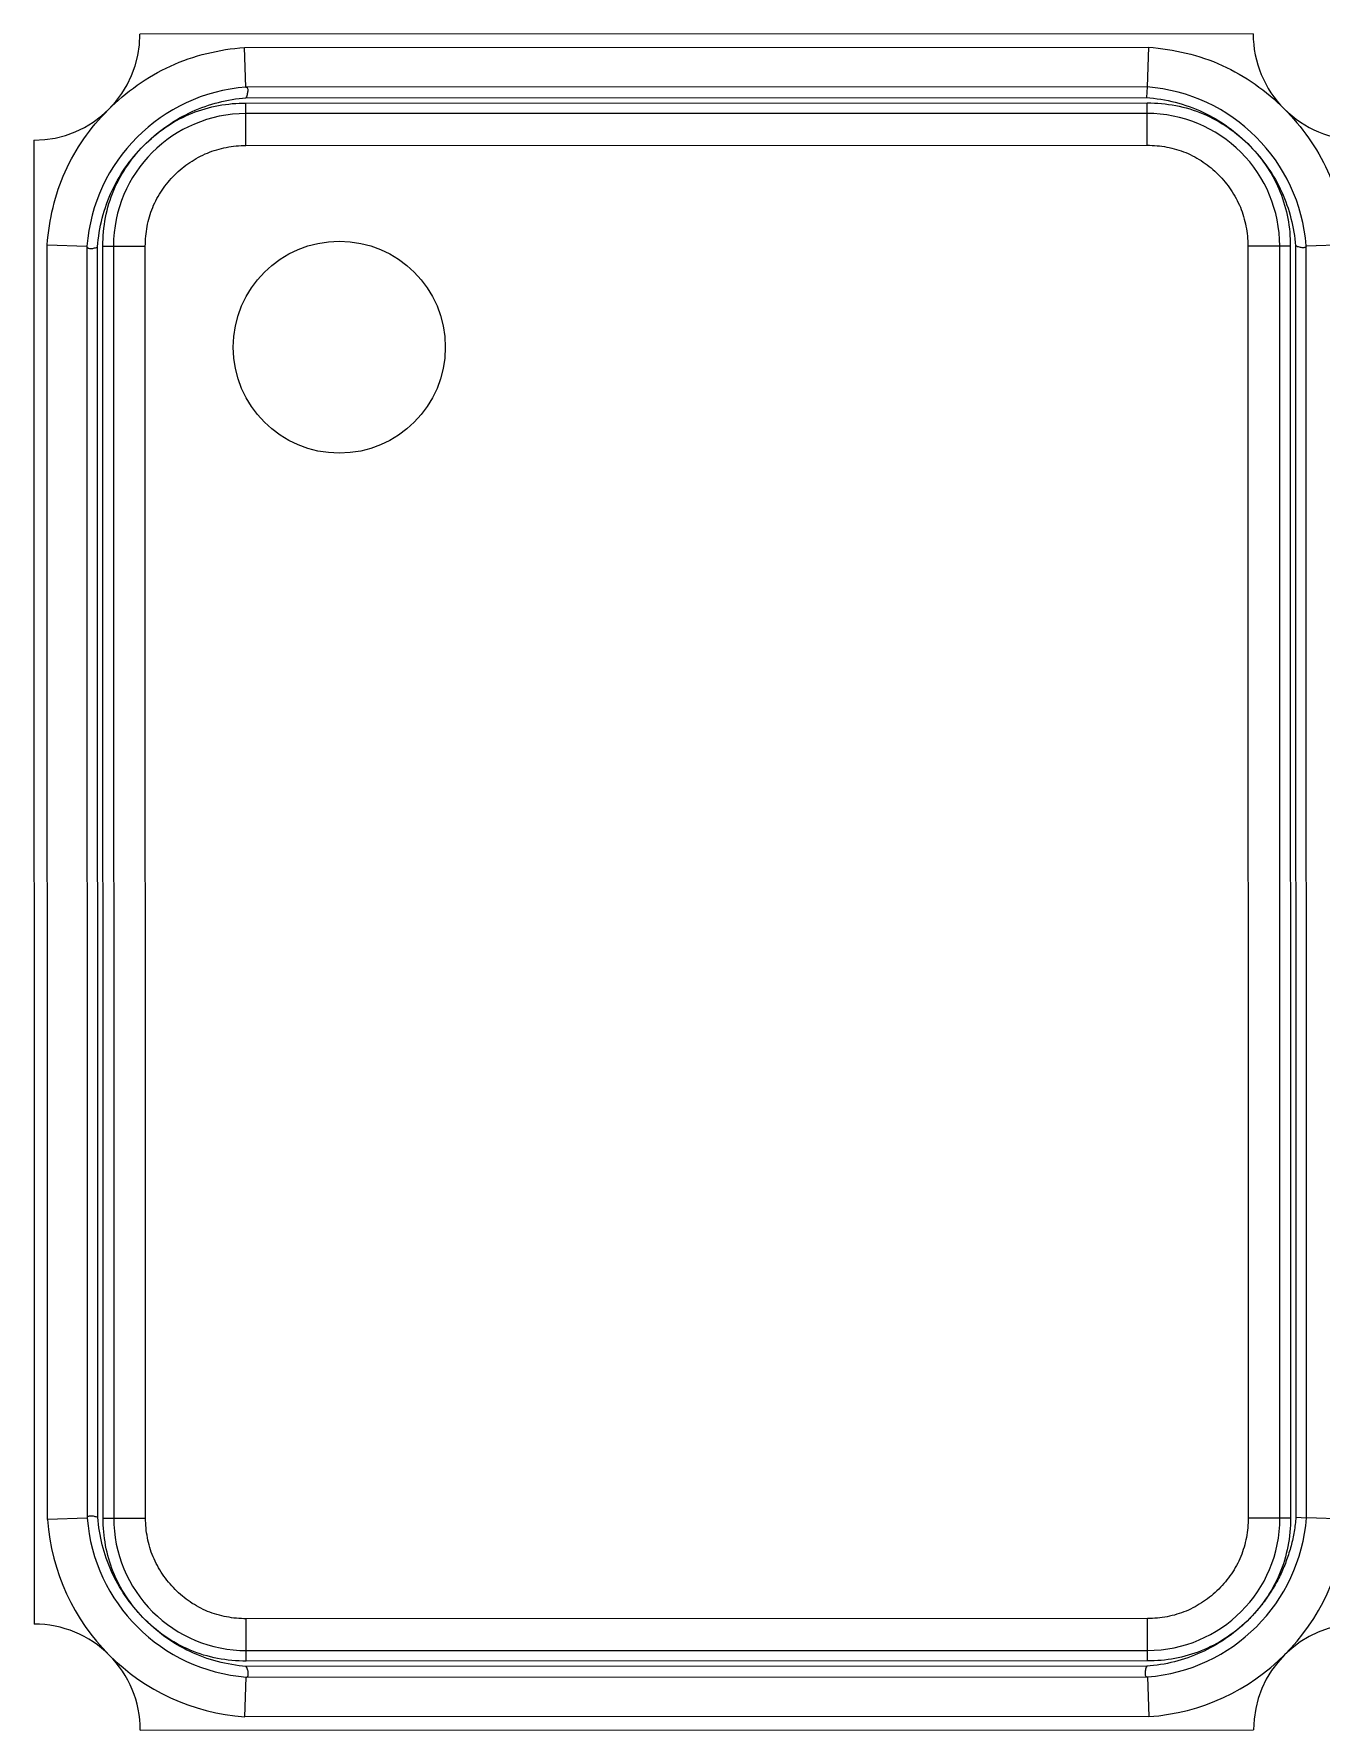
# Model space of a CAD drawing. Header units: inches. Extents: x -29 to 164, y -51 to 83.
# Drawn here: x 45.446 to 47.874, y 23.104 to 26.304 of the extents above; entities that cross this region are included whole.
import ezdxf

# ---------------------------------------------------------------- set-up
doc = ezdxf.new("R2010")
doc.units = ezdxf.units.IN
doc.header["$LTSCALE"] = 1.21
doc.header["$MEASUREMENT"] = 0
doc.layers.get('0').update_dxf_attribs({"linetype": 'CONTINUOUS'})

msp = doc.modelspace()

# ---------------------------------------------------------------- linework, layer by layer
at = {"color": 7, "linetype": 'Continuous'}
for p, q in [((47.7461, 26.304), (45.6461, 26.3035)), ((45.8434, 26.2786), (47.5488, 26.2789)), ((45.8461, 26.2036), (45.8434, 26.2786)), ((47.5488, 26.2789), (47.5461, 26.2039)), ((47.5461, 26.2039), (45.8461, 26.2036)), ((45.8461, 26.1836), (47.5446, 26.184)), ((47.5461, 26.2039), (47.5446, 26.184)), ((45.8461, 26.1736), (47.5461, 26.1739)), ((45.8461, 26.0936), (45.8461, 26.1736)), ((47.5461, 26.1539), (45.8461, 26.1536)), ((47.5461, 26.0939), (47.5461, 26.1739)), ((45.4461, 26.1035), (45.4467, 23.3035)), ((45.8461, 26.0936), (47.5461, 26.0939)), ((45.4717, 23.5008), (45.4712, 25.9062)), ((45.4712, 25.9062), (45.5462, 25.9035)), ((45.5462, 25.9035), (45.5467, 23.5035)), ((45.5666, 23.5051), (45.5661, 25.902)), ((45.5762, 25.9035), (45.6562, 25.9035)), ((45.5767, 23.5035), (45.5762, 25.9035)), ((45.5962, 25.9035), (45.5967, 23.5035)), ((45.6567, 23.5035), (45.6562, 25.9035)), ((47.7362, 25.904), (47.8162, 25.904)), ((47.7362, 25.904), (47.7367, 23.504)), ((47.7967, 23.504), (47.7962, 25.904)), ((47.8162, 25.904), (47.8167, 23.504)), ((47.8261, 25.904), (47.8267, 23.5055)), ((47.8462, 25.904), (47.9212, 25.9068)), ((47.8467, 23.504), (47.8462, 25.904)), ((45.5467, 23.5035), (45.4717, 23.5008)), ((45.5767, 23.5035), (45.6567, 23.5035)), ((47.7367, 23.504), (47.8167, 23.504)), ((47.8267, 23.5055), (47.8467, 23.504)), ((47.9217, 23.5013), (47.8467, 23.504)), ((47.5467, 23.3139), (45.8467, 23.3136)), ((45.8467, 23.2336), (45.8467, 23.3136)), ((47.5467, 23.2339), (47.5467, 23.3139)), ((45.8467, 23.2536), (47.5467, 23.2539)), ((45.844, 23.1286), (45.8467, 23.2036)), ((47.5467, 23.2339), (45.8467, 23.2336)), ((47.5452, 23.2239), (45.8467, 23.2236)), ((45.8467, 23.2036), (47.5467, 23.2039)), ((47.5467, 23.2039), (47.5495, 23.1289)), ((47.5495, 23.1289), (45.844, 23.1286)), ((45.6468, 23.1035), (47.7468, 23.104))]:
    msp.add_line(p, q, dxfattribs=at)
msp.add_circle((46.0222, 25.7129), 0.2, dxfattribs=at)
for centre, radius, start, end in [((45.4461, 26.3035), 0.2, 270.012, 0.012), ((47.9461, 26.304), 0.2, 180.012, 270.012), ((45.8712, 25.8785), 0.326, 94.4216, 175.6025), ((47.5211, 25.8789), 0.326, 4.4216, 85.6025), ((45.8462, 25.9036), 0.25, 90.012, 180.012), ((47.5462, 25.9039), 0.25, 0.012, 90.012), ((45.8717, 23.5287), 0.401, 183.9878, 266.0363), ((45.8717, 23.5287), 0.326, 184.4216, 265.6025), ((45.8467, 23.5036), 0.25, 180.012, 270.012), ((47.5216, 23.529), 0.326, 274.4216, 355.6025), ((47.5467, 23.5039), 0.25, 270.012, 0.012), ((47.5216, 23.529), 0.401, 273.9878, 356.0363), ((45.4468, 23.1035), 0.2, 0.012, 90.012), ((47.9468, 23.104), 0.2, 90.012, 180.012)]:
    msp.add_arc(centre, radius, start, end, dxfattribs=at)
for points, knots in [([(45.5861, 26.1605), (45.603, 26.1776), (45.6399, 26.209), (45.7028, 26.2455), (45.7715, 26.2693), (45.8193, 26.2766), (45.8434, 26.2786)], [0, 0, 0, 0, 0.250009, 0.499966, 0.749954, 1, 1, 1, 1]), ([(47.5488, 26.2789), (47.5727, 26.277), (47.6202, 26.2699), (47.6885, 26.2468), (47.7511, 26.2109), (47.7876, 26.1797), (47.8045, 26.1627)], [0, 0, 0, 0, 0.250056, 0.500045, 0.749994, 1, 1, 1, 1]), ([(45.658, 26.098), (45.6706, 26.1101), (45.6978, 26.1326), (45.7438, 26.1588), (45.7938, 26.1763), (45.8286, 26.182), (45.8461, 26.1836)], [0, 0, 0, 0, 0.250007, 0.499998, 0.749991, 1, 1, 1, 1]), ([(45.8461, 26.2036), (45.8466, 26.2036), (45.8477, 26.2033), (45.8488, 26.2019), (45.8495, 26.1999), (45.8497, 26.1961), (45.8487, 26.1905), (45.8472, 26.186), (45.8461, 26.1836)], [0, 0, 0, 0, 0.066619, 0.140566, 0.233735, 0.350103, 0.647295, 1, 1, 1, 1]), ([(47.5446, 26.184), (47.5629, 26.1826), (47.5995, 26.1766), (47.6519, 26.1581), (47.6998, 26.1297), (47.7277, 26.1053), (47.7406, 26.0922)], [0, 0, 0, 0, 0.250013, 0.500006, 0.749993, 1, 1, 1, 1]), ([(45.4712, 25.9062), (45.4731, 25.9299), (45.4801, 25.9771), (45.503, 26.045), (45.5384, 26.1073), (45.5692, 26.1437), (45.5861, 26.1605)], [0, 0, 0, 0, 0.250041, 0.500042, 0.750011, 1, 1, 1, 1]), ([(45.658, 26.098), (45.6704, 26.11), (45.6977, 26.1317), (45.759, 26.1642), (45.8117, 26.1736), (45.8461, 26.1736)], [0, 0, 0, 0, 0.250577, 0.501133, 1, 1, 1, 1]), ([(47.5461, 26.1739), (47.5642, 26.1739), (47.6003, 26.1706), (47.6526, 26.1551), (47.7002, 26.1286), (47.728, 26.1051), (47.7406, 26.0922)], [0, 0, 0, 0, 0.250013, 0.499999, 0.749987, 1, 1, 1, 1]), ([(47.8045, 26.1627), (47.8214, 26.1457), (47.8524, 26.109), (47.8884, 26.0464), (47.912, 25.9782), (47.9192, 25.9306), (47.9212, 25.9068)], [0, 0, 0, 0, 0.249989, 0.499962, 0.749961, 1, 1, 1, 1]), ([(45.5661, 25.902), (45.5676, 25.9204), (45.5735, 25.9569), (45.5921, 26.0093), (45.6204, 26.0572), (45.6448, 26.0851), (45.658, 26.098)], [0, 0, 0, 0, 0.250012, 0.500004, 0.749992, 1, 1, 1, 1]), ([(45.5762, 25.9035), (45.5762, 25.9216), (45.5795, 25.9578), (45.595, 26.01), (45.6215, 26.0576), (45.645, 26.0854), (45.658, 26.098)], [0, 0, 0, 0, 0.250013, 0.499999, 0.749987, 1, 1, 1, 1]), ([(45.6562, 25.9035), (45.6563, 25.916), (45.6585, 25.9409), (45.6689, 25.977), (45.6868, 26.01), (45.7109, 26.0387), (45.7398, 26.0626), (45.7728, 26.0805), (45.8088, 26.0912), (45.8337, 26.0934), (45.8461, 26.0936)], [0, 0, 0, 0, 0.125002, 0.250015, 0.374972, 0.499976, 0.625004, 0.749965, 0.874983, 1, 1, 1, 1]), ([(47.5461, 26.0939), (47.5586, 26.0938), (47.5835, 26.0917), (47.6195, 26.0812), (47.6526, 26.0633), (47.6813, 26.0392), (47.7052, 26.0103), (47.7231, 25.9773), (47.7338, 25.9413), (47.736, 25.9164), (47.7362, 25.904)], [0, 0, 0, 0, 0.125002, 0.250015, 0.374972, 0.499976, 0.625004, 0.749965, 0.874983, 1, 1, 1, 1]), ([(47.7406, 26.0922), (47.7527, 26.0795), (47.7752, 26.0523), (47.8014, 26.0063), (47.8189, 25.9563), (47.8246, 25.9215), (47.8261, 25.904)], [0, 0, 0, 0, 0.250007, 0.499998, 0.749991, 1, 1, 1, 1]), ([(47.7406, 26.0922), (47.7526, 26.0797), (47.7743, 26.0524), (47.8068, 25.9911), (47.8162, 25.9385), (47.8162, 25.904)], [0, 0, 0, 0, 0.250577, 0.501133, 1, 1, 1, 1]), ([(45.5462, 25.9035), (45.5461, 25.9029), (45.5463, 25.9017), (45.5475, 25.9002), (45.5495, 25.8993), (45.5533, 25.8987), (45.5591, 25.8995), (45.5637, 25.901), (45.5661, 25.902)], [0, 0, 0, 0, 0.077036, 0.154478, 0.246659, 0.361044, 0.653318, 1, 1, 1, 1]), ([(47.8462, 25.904), (47.8462, 25.9035), (47.8459, 25.9025), (47.8445, 25.9013), (47.8425, 25.9007), (47.8387, 25.9004), (47.8331, 25.9014), (47.8286, 25.9029), (47.8262, 25.904)], [0, 0, 0, 0, 0.06662, 0.140566, 0.233735, 0.350102, 0.647295, 1, 1, 1, 1]), ([(45.5467, 23.5035), (45.5466, 23.504), (45.5468, 23.5051), (45.5479, 23.5066), (45.55, 23.5075), (45.5539, 23.5081), (45.5597, 23.5074), (45.5643, 23.506), (45.5666, 23.5051)], [0, 0, 0, 0, 0.068006, 0.141575, 0.235394, 0.357067, 0.668217, 1, 1, 1, 1]), ([(45.6516, 23.316), (45.6395, 23.3288), (45.617, 23.3561), (45.5909, 23.4024), (45.5736, 23.4526), (45.568, 23.4875), (45.5666, 23.5051)], [0, 0, 0, 0, 0.250008, 0.499999, 0.749991, 1, 1, 1, 1]), ([(45.6516, 23.316), (45.6397, 23.3285), (45.6182, 23.3557), (45.586, 23.4168), (45.5767, 23.4692), (45.5767, 23.5035)], [0, 0, 0, 0, 0.250572, 0.501123, 1, 1, 1, 1]), ([(45.8467, 23.3136), (45.8343, 23.3137), (45.8094, 23.3159), (45.7733, 23.3263), (45.7403, 23.3442), (45.7116, 23.3683), (45.6877, 23.3972), (45.6697, 23.4302), (45.6591, 23.4662), (45.6568, 23.4911), (45.6567, 23.5035)], [0, 0, 0, 0, 0.125002, 0.250015, 0.374972, 0.499976, 0.625004, 0.749965, 0.874983, 1, 1, 1, 1]), ([(47.7367, 23.504), (47.7366, 23.4916), (47.7344, 23.4666), (47.724, 23.4306), (47.706, 23.3976), (47.6819, 23.3688), (47.653, 23.3449), (47.6201, 23.327), (47.5841, 23.3163), (47.5591, 23.3141), (47.5467, 23.3139)], [0, 0, 0, 0, 0.125002, 0.250015, 0.374972, 0.499976, 0.625004, 0.749965, 0.874983, 1, 1, 1, 1]), ([(47.8267, 23.5055), (47.826, 23.4963), (47.8238, 23.478), (47.8179, 23.4509), (47.8095, 23.4244), (47.7992, 23.3987), (47.786, 23.3743), (47.771, 23.351), (47.7539, 23.3291), (47.7412, 23.3157), (47.7346, 23.3092)], [0, 0, 0, 0, 0.125001, 0.250003, 0.375001, 0.500001, 0.625, 0.749999, 0.874999, 1, 1, 1, 1]), ([(47.8167, 23.504), (47.8167, 23.4859), (47.8133, 23.4497), (47.7977, 23.3973), (47.7711, 23.3496), (47.7476, 23.3218), (47.7346, 23.3092)], [0, 0, 0, 0, 0.250014, 0.499999, 0.749987, 1, 1, 1, 1]), ([(45.8467, 23.2236), (45.8284, 23.2251), (45.792, 23.2313), (45.7398, 23.25), (45.6922, 23.2784), (45.6644, 23.3028), (45.6516, 23.316)], [0, 0, 0, 0, 0.250013, 0.500007, 0.749994, 1, 1, 1, 1]), ([(45.8467, 23.2336), (45.8286, 23.2336), (45.7923, 23.2369), (45.7398, 23.2526), (45.692, 23.2793), (45.6642, 23.303), (45.6516, 23.316)], [0, 0, 0, 0, 0.250014, 0.499999, 0.749987, 1, 1, 1, 1]), ([(47.7346, 23.3092), (47.7218, 23.297), (47.6944, 23.2745), (47.6481, 23.2483), (47.5978, 23.2309), (47.5628, 23.2253), (47.5452, 23.2239)], [0, 0, 0, 0, 0.250008, 0.499999, 0.749991, 1, 1, 1, 1]), ([(47.7346, 23.3092), (47.7222, 23.2972), (47.6949, 23.2757), (47.6336, 23.2433), (47.5811, 23.2339), (47.5467, 23.2339)], [0, 0, 0, 0, 0.250574, 0.501128, 1, 1, 1, 1]), ([(45.8467, 23.2036), (45.8473, 23.2035), (45.8484, 23.2037), (45.8497, 23.2051), (45.8504, 23.2071), (45.8506, 23.2097), (45.8504, 23.2129), (45.8493, 23.2176), (45.8479, 23.2212), (45.8467, 23.2236)], [0, 0, 0, 0, 0.070553, 0.144101, 0.235782, 0.351809, 0.491171, 0.649773, 1, 1, 1, 1]), ([(47.5452, 23.2239), (47.5442, 23.2215), (47.5427, 23.2168), (47.5419, 23.2111), (47.5425, 23.2073), (47.5434, 23.2053), (47.5449, 23.2041), (47.5462, 23.2039), (47.5467, 23.2039)], [0, 0, 0, 0, 0.346664, 0.638783, 0.753083, 0.845488, 0.923003, 1, 1, 1, 1])]:
    msp.add_open_spline(points, degree=3, knots=knots, dxfattribs=at)

doc.saveas('drawing.dxf')
